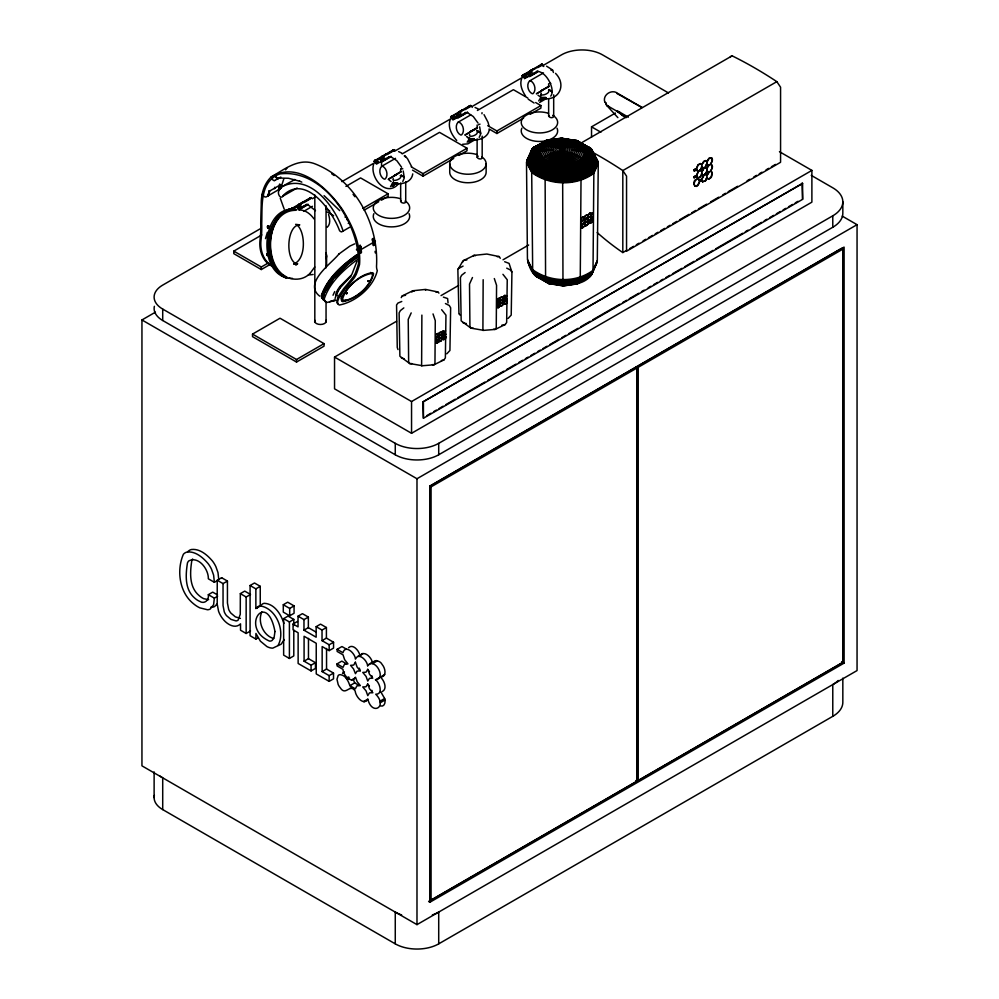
<?xml version="1.0" encoding="UTF-8"?>
<svg xmlns="http://www.w3.org/2000/svg" width="999" height="999" viewBox="0 0 999 999"><rect width="100%" height="100%" fill="white"/><g stroke="black" fill="none" stroke-linecap="round" stroke-linejoin="round"><path stroke-width="1.5" d="M240.334 593.631L246.154 597.002L250.537 594.467L244.718 591.108L240.334 593.631L240.272 614.273L238.174 620.042A10.539 6.081 60 0 1 236.039 620.916L230.969 619.38L226.511 615.659A8.929 5.157 60 0 1 224.263 611.838L223.052 605.581L223.039 583.603L217.245 580.257L217.208 604.083L218.556 611.238A15.634 9.028 60 0 0 222.889 618.943C226.823 624.15 235.04 629.395 240.522 623.863L240.522 630.219L246.154 633.478L250.537 630.943M214.373 582.292L213.611 575.124L211.513 569.23A18.482 10.677 60 0 0 208.104 563.598C202.959 557.579 195.504 550.998 187.025 552.047A21.029 12.138 60 0 0 183.379 554.283C176.486 570.029 179.233 592.182 193.257 603.533A28.459 16.434 60 0 0 199.837 607.854L207.492 609.752A17.095 9.865 60 0 0 210.24 609.028L213.599 604.682L214.335 598.139L208.329 594.68C209.278 600.024 204.495 604.657 199.4 601.223A16.808 9.703 60 0 1 194.568 597.951C184.54 589.398 185.614 574.575 187.462 562.912A15.597 9.003 60 0 1 188.786 560.914C198.601 555.731 208.754 569.48 208.329 578.796L214.373 582.292L218.769 579.757L217.994 572.602L215.896 566.695A18.482 10.677 60 0 0 212.5 561.076C207.342 555.044 199.887 548.463 191.421 549.512A21.029 12.138 60 0 0 187.762 551.748M543.768 66.521L542.432 65.097L537.687 67.632M448.052 302.884L447.614 298.539L443.369 297.115M527.609 73.439C527.697 75.162 529.682 74.688 528.871 75.537M436.113 342.545L436.675 339.922A1.586 0.987 -55.8 0 1 436.213 339.735L436.014 338.149M436.051 339.098L436.126 337.874M529.17 74.713L528.334 72.939M574.75 283.866C582.117 283.529 592.969 277.772 593.031 269.156L593.843 174.001C592.457 162.487 579.932 156.793 570.616 152.547C565.909 156.019 559.028 155.744 554.358 152.347L552.996 149.688L554.145 147.065C558.866 143.594 565.734 143.868 570.404 147.265L571.765 149.925L570.616 152.547M298.564 207.892L297.44 206.893L298.289 205.931M379.87 159.303L381.168 160.464L380.931 158.042A1.461 0.837 60 0 0 380.207 158.454L379.682 159.266M456.68 116.059L456.58 114.198M594.992 266.446L597.302 260.614L598.251 163.973C596.391 152.347 581.068 151.099 571.765 149.925M530.919 153.022L530.944 152.36M412.762 173.901C410.714 187.275 390.222 183.142 394.393 183.666L398.389 183.766L394.393 183.666M335.09 298.414L336.363 294.63M497.315 306.668L498.164 304.52L497.352 306.955M582.454 227.984L581.555 227.822A1.936 1.136 -59.3 0 1 581.318 227.248L582.267 224.3L581.106 227.123A1.936 1.136 -59.3 0 0 581.393 227.722C584.527 228.147 585.614 223.701 582.504 227.772M443.506 336.551L445.729 334.478L443.581 333.816M504.295 302.31L502.759 303.596L504.145 303.097L505.694 299.75L507.017 299.101L505.194 298.551M592.082 219.118L588.836 220.554L590.259 219.68A1.936 1.136 -59.3 0 0 590.834 218.831L593.006 216.558L591.058 218.968A1.936 1.136 -59.3 0 1 590.484 219.805L589.285 221.903L587.737 222.515M401.236 297.64L402.11 295.979L412.837 290.746L425.562 289.41L437.987 291.983L438.923 293.132M462.525 262.25L463.399 260.602L474.125 255.369L486.85 254.033L499.275 256.606L500.262 258.291M271.004 177.098C297.914 160.165 327.485 188.037 342.22 209.216C352.535 225.599 361.114 244.743 359.553 264.485A77.785 36.326 -51.9 0 1 356.231 274.438L354.47 277.535A80.657 23.526 -42.4 0 1 345.005 289.26L338.886 297.952L337.662 301.336L337.774 303.758L339.248 305.045C355.819 301.985 373.414 287.163 377.31 270.617A80.657 23.526 -42.4 0 1 376.598 264.76C378.296 223.252 355.007 179.832 315.409 164.011C298.851 157.28 284.515 169.368 271.004 177.098C263.611 184.315 261.014 194.705 261.238 204.77C261.039 210.951 260.826 217.22 260.714 223.401A80.657 61.513 -86.5 0 1 260.002 240.197C258.891 250.025 262.4 261.288 271.691 266.046M269.156 246.141L269.755 237.1L271.79 228.496M269.842 244.593L270.23 238.674M405.719 181.806L405.719 201.798C405.394 204.445 399.076 202.697 401.248 200.474M482.18 136.126L482.18 157.655C481.793 160.677 474.725 157.892 478.196 156.144M553.683 94.843L553.683 116.371C553.296 118.731 547.914 117.682 548.863 115.322M459.952 111.513L460.027 111.913A2.223 0.774 60 0 1 460.152 111.301M590.446 274.625L589.36 277.073L577.147 283.928L562.986 285.951L562.587 155.082M421.878 315.097L421.615 365.809L433.941 364.797L443.931 359.902L445.367 357.892L445.954 315.147L441.645 309.702M483.166 279.708L482.904 330.432L495.229 329.408L505.219 324.525L506.655 322.502L507.242 279.77L502.934 274.313M296.84 206.356L297.502 206.855M456.368 114.261L458.091 115.784M497.315 300.562L497.19 300.162A1.761 1.086 -55.8 0 1 498.314 298.414L499.85 298.476M221.566 578.396L221.628 577.722L227.435 581.068L227.447 603.046L228.646 609.303A8.929 5.157 60 0 0 230.906 613.124L235.352 616.845L240.422 618.393M411.925 292.108L412.063 291.408M298.214 208.379L296.828 207.068M298.052 208.454L298.301 207.205M299.138 208.179L298.401 206.293M381.206 160.14L381.63 160.552A1.461 0.837 60 0 0 382.093 160.452M457.567 116.346L457.567 115.547M456.968 116.546L458.129 116.121M527.934 74.326L527.859 73.676M530.194 74.5L530.169 74.788A1.461 0.837 60 0 1 529.682 75.237M561.675 138.324L577.022 140.622L591.083 148.739L597.552 160.677L593.219 170.504C575.574 183.491 549.825 182.467 532.317 169.73L527.222 159.778C532.442 151.224 544.055 150.549 552.996 149.688M696.453 175.275L698.538 171.066L696.74 175.449L693.943 176.723L696.74 175.449M711.738 161.613L711.725 158.317M711.463 162.263C708.091 167.695 714.747 159.965 711.513 158.004M711.85 168.132L711.775 165.26A3.609 2.085 -60 0 0 710.963 164.473L710.077 164.435M699.337 180.369L701.623 179.046L704.02 175.112L701.922 179.221L699.637 180.532L698.763 179.495M698.538 171.066C696.84 168.918 693.93 172.215 693.98 169.793L696.44 168.369L698.051 164.685L700.536 163.686M693.98 169.793L696.74 168.544L697.939 165.347L700.174 163.711M706.817 170.354L706.63 172.265A3.646 2.11 -60 0 1 705.781 173.701L704.72 174.35L705.481 173.526M706.817 163.474L705.032 167.67L706.693 164.086M445.579 330.906L444.118 332.517A1.711 1.061 -55.8 0 1 443.743 333.204M505.531 296.616L507.017 296.066L505.556 297.227M590.347 213.037L587.787 215.459L589.822 212.999L592.981 213.499L591.146 214.285L590.322 216.608M592.981 213.499L590.034 216.671M700.661 169.168A3.746 2.16 -60 0 1 700.349 169.605L699.625 170.429L700.349 170.404A3.109 1.798 -60 0 1 701.073 170.779L701.96 172.015L703.92 168.257L701.648 166.471L701.161 168.194A3.746 2.16 -60 0 1 700.923 168.694M701.947 166.646L701.46 168.369A3.746 2.16 -60 0 1 700.649 169.78L699.625 170.429M706.83 175.874L709.253 172.065L707.117 171.191M436.875 339.91L435.951 342.445A1.698 1.061 -55.8 0 0 436.451 342.932L436.788 343.057M527.222 159.778L526.51 163.062L527.435 258.491C528.583 266.171 532.167 276.074 540.359 278.346M706.83 169.006L707.604 167.52A3.696 2.135 -60 0 1 708.428 166.096C710.439 164.548 706.793 165.684 707.117 163.649M445.579 334.378L443.843 336.114M507.017 299.101L504.795 301.161M337.013 663.91L337.1 665.958L343.007 669.367C343.032 674.837 351.248 684.527 355.507 677.21L357.205 681.768L360.352 685.589L356.905 685.851L355.344 688.823L349.887 685.676C348.289 681.156 345.891 675.436 340.484 674.675A7.967 4.595 60 0 0 338.174 675.511L336.975 679.27L338.162 684.465A8.029 4.633 60 0 0 340.272 687.774C345.841 696.615 349.8 682.916 355.194 691.096C355.619 696.453 363.561 706.305 367.744 698.85C371.953 716.458 388.037 706.618 375.749 694.23C383.379 694.542 379.72 682.542 375.512 679.832C387 678.696 374.712 656.693 367.595 665.771C367.307 660.639 358.678 651.885 355.419 659.103C355.394 653.646 345.379 644.043 342.969 652.709L337.125 649.325L337.125 651.435L343.044 654.857L344.605 659.64L347.989 663.885L344.53 664.21L342.994 667.357L337.013 663.91L341.833 661.113L346.616 663.885M382.33 691.558C387.712 688.623 384.028 680.157 380.332 677.047C387.038 677.085 385.364 668.393 382.455 664.909C378.646 657.929 371.928 661.425 367.595 665.771M269.83 237.125C271.828 225.524 277.472 211.613 290.334 209.016M270.654 235.776L273.414 226.273M489.223 129.932C488.099 137.825 477.972 141.034 471.078 139.598L474.625 139.585L470.854 139.523L466.471 136.501M702.659 181.806C701.935 179.483 699.125 180.956 698.863 182.742M699.65 181.543C695.928 194.231 689.497 177.747 698.788 179.296M438.611 335.052L437.699 336.675L438.836 334.877M440.884 337.987L441.058 337.787A1.711 1.061 -55.8 0 0 441.433 337.15L441.283 337.038A1.711 1.061 -55.8 0 1 440.909 337.687M500.674 300.112L500.124 299.5M501.785 302.972L502.347 302.41A1.711 1.061 -55.8 0 0 502.722 301.76L502.572 301.661A1.711 1.061 -55.8 0 1 502.197 302.297L502.235 302.934A1.686 1.049 -55.8 0 1 502.684 303.172M439.36 336.163L438.836 337.337L439.21 336.376M441.995 334.128L441.458 333.416L441.346 334.278A1.686 1.049 -55.8 0 1 440.934 334.902L440.784 334.802A1.686 1.049 -55.8 0 0 441.196 334.178M501.086 300.087L500.124 301.948L499.712 301.361M501.835 299.875L502.222 299.525A1.686 1.049 -55.8 0 0 502.634 298.901L502.747 298.039L502.485 298.801A1.686 1.049 -55.8 0 1 502.072 299.425L502.884 300.524L503.633 298.751M584.44 218.107L583.079 220.329L584.627 218.531A2.085 1.224 -59.3 0 0 585.089 218.856C586.913 218.032 584.34 221.84 584.253 220.579A2.123 1.236 -59.3 0 0 583.803 220.267L583.591 220.242M588.823 220.679L587.762 219.892L586.962 222.065M587.762 219.892L586.675 222.128M439.535 338.986L439.385 338.886A1.686 1.049 -55.8 0 0 438.936 339.523L438.823 340.384L439.085 339.623M441.496 340.022L441.421 340.222A1.536 0.962 -55.8 0 1 441.096 340.796L439.41 341.596L440.796 341.121M499.7 303.209A1.698 1.061 -55.8 0 1 499.25 303.858L500.112 304.995L500.224 304.133A1.686 1.049 -55.8 0 1 500.674 303.496L500.824 303.596M584.44 220.979L585.789 218.806M586.738 218.494C589.522 215.334 586.088 217.432 587.25 218.494M584.44 224.55C585.988 220.604 585.739 224.438 584.253 224.138M451.998 117.545L452.035 118.631M438.898 338.137L438.424 338.586A1.698 1.061 -55.8 0 1 437.962 339.235L437.762 339.435M438.761 340.184L437.537 339.623L438.111 339.348A1.698 1.061 -55.8 0 0 438.573 338.698L438.836 337.924M500.124 302.547L499.962 303.072M706.056 160.739L703.458 161.938L701.66 164.985L704.095 160.989L705.756 160.564L707.055 162.038L709.165 158.429L711.812 158.167M584.452 221.678L583.054 223.901L584.627 222.115A2.06 1.211 -59.3 0 0 585.102 222.415L585.801 222.365M701.66 171.84L703.92 168.257M437.962 333.491L438.861 334.141L438.973 333.354A1.561 0.974 -55.8 0 1 439.423 332.754L440.409 332.155M502.085 296.84L500.711 297.365A1.561 0.974 -55.8 0 0 500.262 297.964L500.149 298.751L500.412 298.064A1.561 0.974 -55.8 0 1 500.861 297.465L501.848 296.878M587.874 215.322L586.813 214.785L585.127 215.884A1.936 1.136 -59.3 0 0 584.665 216.671L584.89 216.795M497.302 302.759L497.415 304.171M321.865 295.304C327.834 277.884 342.832 264.76 357.605 254.52M322.864 296.328L323.614 293.694M323.364 296.84L324.113 294.205M373.676 164.073C369.368 176.923 385.901 198.064 398.414 183.953M450.137 119.917C447.502 127.235 451.86 135.14 456.705 140.459M521.653 78.634C519.33 84.578 522.315 91.096 525.574 96.066M706.955 175.262L708.965 171.89M706.955 168.419L707.304 167.345A3.696 2.135 -60 0 1 708.129 165.921L708.928 165.06M357.018 261.126L351.96 274.151M531.131 151.099C534.802 142.345 547.077 145.542 554.145 147.065M504.208 303.559L502.559 304.745A1.548 0.962 -55.8 0 1 502.097 305.482L501.186 306.131L502.385 305.407A1.536 0.962 -55.8 0 0 502.709 304.845L504.395 303.908M590.309 223.314A2.048 1.199 -59.3 0 1 589.822 222.952L587.787 224.226A1.861 1.086 -59.3 0 1 587.4 224.925L585.826 226.111L584.627 225.624M505.482 296.878L505.407 297.128A1.711 1.061 -55.8 0 1 505.032 297.827L504.42 298.451L505.182 297.927M265.497 238.636L267.395 232.342M706.817 177.397L705.331 181.094L702.372 181.631M473.289 256.231L473.801 255.469M592.607 221.179L592.707 219.655M425.324 289.922L425.711 290.172M267.682 196.066L269.293 191.246L280.657 184.69L279.033 189.51M280.731 188.274L283.803 178.921M268.107 195.442L269.255 192.033A1.498 0.862 60 0 0 269.218 191.271M268.219 195.754L269.53 191.883A1.498 0.862 60 0 0 269.268 190.597M278.496 189.822L279.807 185.951A1.498 0.862 60 0 0 279.333 184.353M278.921 189.198L280.07 185.789A1.498 0.862 60 0 0 279.72 184.353M499.9 299.663L499.413 301.261M702.11 174.088L701.685 173.489L700.749 175.836M701.985 173.651C702.035 176.386 697.489 180.407 696.453 176.211L693.98 177.635L693.943 176.723M421.99 365.659L409.627 363.499L399.887 356.231L399.125 312.937L400.349 310.627L403.833 307.904M483.279 330.282L470.916 328.122L461.176 320.854L460.414 277.547L461.638 275.237L465.122 272.527M540.646 95.33L541.308 94.505M442.02 331.93L441.608 332.867L443.544 330.856A1.573 0.987 -55.8 0 1 444.105 331.031L444.405 331.656M505.519 295.804L505.244 295.542A1.573 0.987 -55.8 0 0 504.682 295.379L502.747 297.377L504.832 295.479A1.573 0.987 -55.8 0 1 505.394 295.642L507.017 296.066M368.381 281.069L368.156 281.069M438.923 333.903L439.123 333.454A1.561 0.974 -55.8 0 1 439.572 332.854L440.297 332.367M706.53 171.553L706.33 172.09A3.646 2.11 -60 0 1 705.806 173.077M587.787 219.031C589.36 214.997 589.048 219.68 587.212 218.394M442.694 334.228C439.96 336.988 443.743 334.066 441.62 333.791M502.734 300.424L503.833 298.738M439.348 341.633C438.224 339.81 438.449 343.781 436.638 342.957M438.836 341.059L438.511 341.783M501.336 306.231L499.975 305.569L498.613 307.392M706.543 178.309L705.868 179.82M294.717 179.433C290.434 182.867 274.238 187.737 279.395 195.941C280.307 197.427 282.867 197.765 283.042 195.592C305.482 173.214 332.367 210.989 339.56 230.682A3.946 2.285 60 0 0 341.658 231.893L349.6 227.297M497.415 302.497L497.365 303.958M445.454 337.987L445.342 338.236A1.673 1.049 -55.8 0 1 444.867 338.911L443.544 339.56A1.648 1.024 -55.8 0 1 443.069 339.348M360.239 656.318C363.511 649.1 372.14 657.854 372.415 662.986M706.755 161.875L708.865 158.254L711.563 157.942M531.818 149.4L526.96 160.414L532.092 170.442C549.725 183.279 575.674 184.303 593.456 171.216L597.802 161.314M533.903 147.24L529.907 156.319L534.627 165.509C550.786 177.273 574.562 178.222 590.859 166.221L594.855 157.143L590.147 147.964M534.453 146.928L530.531 155.832L535.152 164.847C551.011 176.386 574.338 177.31 590.309 165.547L594.23 156.643L589.61 147.627L582.092 145.767L570.404 147.265M535.052 146.628L531.218 155.345L535.739 164.161C551.248 175.462 574.075 176.361 589.71 164.847L593.543 156.144L589.023 147.315M535.676 146.366L531.93 154.882L536.351 163.499C551.51 174.538 573.813 175.424 589.085 164.173L592.832 155.657L588.411 147.04M536.326 146.129L532.667 154.433L536.975 162.849C551.773 173.614 573.526 174.475 588.448 163.499L592.095 155.195L587.787 146.791M536.987 145.916L533.429 154.008L537.624 162.213C552.035 172.702 573.251 173.539 587.774 162.849L591.333 154.758L587.137 146.553M537.674 145.742L534.215 153.609L538.299 161.588C552.322 171.791 572.951 172.615 587.087 162.213L590.559 154.333L586.463 146.353M538.374 145.579L535.014 153.234L538.985 160.976C552.609 170.891 572.652 171.691 586.388 161.588L589.747 153.933L585.776 146.191M560.464 149.713L562.337 148.664L564.023 149.226L564.06 150.3L560.751 150.262L564.298 149.763M595.429 157.68L591.371 166.92C574.787 179.121 550.574 178.159 534.128 166.184L529.333 156.843L533.404 147.602L547.352 140.085L551.81 141.284L557.504 145.18M595.953 158.242L591.833 167.62C574.974 180.032 550.387 179.046 533.678 166.883L528.808 157.38M596.428 158.816L592.245 168.344C575.162 180.919 550.224 179.92 533.266 167.582L528.334 157.954M596.865 159.415L592.619 169.056C575.324 181.793 550.074 180.794 532.904 168.294L527.909 158.541M597.227 160.04L592.944 169.78C575.461 182.655 549.937 181.643 532.592 169.006L527.534 159.153M597.302 260.614L590.222 276.361L576.473 284.078M594.417 267.744L590.983 275.562L575.749 284.091M597.115 261.825L592.844 271.541C575.412 284.365 549.974 283.354 532.679 270.766L531.705 173.214C532.954 161.938 545.192 156.319 554.358 152.347M596.79 263.024L591.633 274.663C574.9 286.988 550.474 286.014 533.866 273.926L532.679 270.766M499.812 299.925L499.425 300.599M500.274 301.448L501.236 300.2M499.862 303.309L500.661 303.221M587.812 222.74L592.307 219.243A2.073 1.211 -59.3 0 1 592.931 219.78L592.832 221.303A2.048 1.199 -59.3 0 1 592.345 222.178L590.084 223.189A2.048 1.199 -59.3 0 1 589.597 222.827M263.224 192.145L263.199 192.795M445.691 337.824A2.123 1.324 -55.8 0 0 445.741 337.025L445.454 336.513A1.661 1.036 -55.8 0 0 444.967 336.276L441.471 338.973L444.817 336.176A1.661 1.036 -55.8 0 1 445.342 336.363L445.604 336.626M544.293 142.395L546.578 140.235L561.763 138.124L562.175 144.53M452.659 117.358L453.059 118.406M284.34 639.547L281.106 644.218L272.777 648.126A19.893 11.489 60 0 1 266.933 646.578L260.389 641.158L255.919 633.466L255.919 639.085L258.117 637.824M333.029 295.254L334.702 291.596M698.663 183.341L697.752 184.89M469.842 138.037L468.693 140.472M393.094 182.505L390.534 186.526L393.356 184.852M469.542 138.362L467.195 142.22M541.058 97.078L538.711 100.936M711.475 169.256C708.641 173.826 713.91 167.682 712.075 165.422A3.609 2.085 -60 0 0 711.251 164.648L710.376 164.598M562.862 285.052L562.949 285.876L577.784 283.666L580.244 279.57L581.006 181.219C580.481 170.854 573.913 161.913 567.257 154.433M261.85 611.875C257.342 621.565 263.261 635.801 273.826 638.548M323.988 292.37C331.618 277.66 343.856 265.522 357.48 256.268M324.488 292.882L332.954 279.845M462.812 261.189L457.854 269.58L458.941 313.674M436.276 337.987L437.087 337L436.426 337.724M497.564 302.597L498.376 301.611L497.714 302.335M499.65 306.306L498.863 307.255M504.595 302.098L505.357 301.211M481.955 113.761L482.03 112.687M553.458 72.477L552.784 70.704M267.158 253.721L267.295 255.444M217.17 603.945L214.635 606.493A17.095 9.865 60 0 1 211.888 607.217L210.801 607.18M541.221 100.587L542.619 98.514L541.183 100.637M392.707 186.226L394.18 184.041M469.168 142.083L470.641 139.897M540.684 100.787L542.157 98.614M392.969 186.176L394.43 184.016M469.43 142.033L470.891 139.872M540.934 100.737L542.395 98.589M278.072 645.429C285.739 631.518 276.448 608.104 259.94 605.856A13.636 7.867 60 0 0 257.218 607.267L255.869 608.478L255.869 588.861L250.087 585.526L250.087 635.714L255.919 639.085M411.201 312.899L408.229 319.405L408.641 361.738L409.627 363.499M472.477 277.51L469.518 284.028L469.93 326.361L470.916 328.122M458.179 268.719L463.061 266.096M275.087 221.278L279.395 215.409L282.417 213.049M275.587 221.341L279.895 215.472L285.726 210.976M280.532 215.035C268.044 230.082 266.833 253.384 276.923 270.005M310.452 272.877L314.76 266.995M438.186 341.983L436.85 342.944M342.482 673.413L343.007 672.727A7.967 4.595 60 0 1 344.443 671.94M338.249 304.021L336.775 302.734L337.899 296.928L344.006 288.236A80.657 23.526 -42.4 0 0 353.471 276.498L355.232 273.414A77.785 36.326 -51.9 0 0 358.554 263.461C359.628 224.138 323.564 168.082 279.57 173.963C259.428 181.868 262.437 205.856 261.713 223.526A80.657 61.513 -86.5 0 1 261.001 240.309C259.89 250.137 263.399 261.413 272.69 266.171M285.577 169.842L287.225 167.732M348.564 647.714C352.784 643.481 358.641 650.424 359.677 654.607M280.469 187.188A1.711 1.224 16.1 0 1 280.594 188.524L266.333 196.84A1.736 1.236 16.1 0 1 264.236 196.566L261.888 194.418M697.839 177.984L700.399 176.398M334.677 277.759L348.514 263.786L356.868 257.505M592.12 222.053L590.309 223.214M442.033 331.581L443.394 330.756M345.154 217.033L345.005 217.058M557.867 154.321C551.535 161.776 545.566 170.679 545.129 180.769L545.579 275.736C545.054 279.32 547.215 285.589 551.873 283.266M702.597 181.756L705.769 180.594M337.15 294.78L337.175 295.479M532.055 70.929L531.555 72.777L533.191 73.377M563.299 148.826L561.463 150.662M443.843 336.438L441.77 336.975M292.682 209.278L293.344 208.679M346.915 287.749L348.626 285.939M346.516 293.644L347.24 292.982M347.252 293.231L346.303 293.743L347.028 293.406M443.356 333.641L443.893 333.316A1.711 1.061 -55.8 0 0 444.268 332.617L444.243 332.005M443.718 333.529C442.47 333.803 445.342 335.239 445.754 334.053M347.902 279.245L340.921 286.838A19.381 5.657 -42.4 0 0 337.225 293.294M545.442 88.461L546.828 87.862L546.141 88.324M268.094 255.182L266.733 255.02L267.307 253.396M582.492 224.425L581.593 224.3A1.898 1.111 -59.3 0 1 581.181 223.863L581.143 222.652A1.873 1.086 -59.3 0 1 581.543 221.678L582.554 220.891L581.768 221.803A1.873 1.086 -59.3 0 0 581.368 222.777L581.406 223.988A1.898 1.111 -59.3 0 0 581.818 224.425M338.873 254.058L349.937 246.066L354.67 243.868M526.386 76.299L526.286 75.4M529.72 74.863L529.557 73.352M505.956 303.708L506.306 303.634A1.673 1.049 -55.8 0 0 506.78 302.959L506.98 302.435A2.123 1.324 -55.8 0 0 507.03 301.636L506.63 300.986A1.661 1.036 -55.8 0 0 506.106 300.786M338.898 254.033C331.855 263.249 302.872 282.942 319.668 296.154M375.824 161.688L376.273 162.937L378.409 161.726M523.801 76.261L524.438 77.422M356.718 249.313L356.705 249.3A1.711 0.674 -12.2 0 0 356.843 250.025L359.203 250.599L375.424 241.234M503.821 301.76L506.043 300.911M697.377 185.302L695.304 186.301M351.523 274.912L339.985 286.463A20.08 5.857 -42.4 0 0 335.876 295.479M350.949 276.348L340.484 286.988A20.08 5.857 -42.4 0 0 336.651 293.681M566.895 145.292L573.039 141.109L577.022 140.622M434.215 364.672L434.965 362.987L435.277 320.691L433.029 313.923M495.504 329.283L496.253 327.597L496.565 285.302L494.318 278.546M439.797 335.477L438.748 334.99M295.866 265.185L297.702 263.748M310.302 273.039C304.982 279.046 296.541 280.469 289.086 278.122M268.007 225.836L267.769 227.735M367.907 281.069L368.781 280.657M548.988 86.301L536.338 93.806L541.87 90.797M381.63 166.358C378.171 169.718 379.995 177.26 384.303 179.158L385.152 179.033C388.611 175.674 386.788 168.119 382.48 166.234L381.63 166.358L395.517 158.341M458.091 122.215C454.632 125.574 456.456 133.117 460.764 135.015L461.613 134.89C465.072 131.531 463.249 123.976 458.941 122.09L458.091 122.215L470.716 114.922M529.595 80.919C526.136 84.278 527.959 91.833 532.28 93.731L533.129 93.606C536.588 90.247 534.765 82.692 530.457 80.794L529.595 80.919L543.481 72.915M480.007 124.138L478.434 124.813M327.098 227.36C330.844 224.188 329.832 218.569 328.559 214.473M402.772 181.531L404.295 177.922L403.221 170.979M479.233 137.387L480.756 133.779L479.67 126.836M550.749 96.104C555.232 90.747 548.301 74.575 539.485 71.741M474.875 139.81L467.882 143.844L462.574 144.293M546.378 98.526L539.635 102.46M301.386 204.046C297.927 207.58 305.657 207.567 306.506 204.308M384.44 156.094L383.591 158.204L385.614 158.629M460.901 111.95L460.052 114.061L462.075 114.485M393.231 178.484C390.846 183.092 403.858 178.459 400.224 175.587M469.692 134.341C467.445 138.736 479.333 134.815 477.035 131.631M541.196 93.057C538.948 97.44 550.849 93.519 548.551 90.347M506.106 303.808L504.832 304.171M475.099 129.333L474.537 129.433M504.72 301.448L503.421 301.785M348.239 223.414L349.225 222.964M356.643 254.857C342.083 265.272 327.173 278.346 321.278 295.729L321.79 298.351M357.642 255.881C343.082 266.296 328.159 279.37 322.277 296.765L322.789 299.388M358.142 256.393C343.581 266.808 328.659 279.882 322.777 297.277L323.289 299.9L325.424 300.924M358.479 258.691C344.468 269.093 329.932 281.818 324.275 298.826L324.775 301.448L326.91 302.472L336.001 300.287M465.234 134.765L477.547 127.51L469.892 131.831L471.428 131.081M437.025 333.803L438.224 333.629M437.175 333.916L437.837 333.479M278.296 178.059L278.134 178.134M277.185 179.108L278.484 178.371M274.713 180.519L280.806 177.048M269.106 192.507L268.993 192.195A1.498 0.862 60 0 0 268.893 191.246M279.92 186.264L280.344 185.639A1.498 0.862 60 0 0 280.082 184.353M268.581 194.031L268.381 195.28M279.395 187.787L278.659 189.348M282.779 196.241L297.128 187.962M311.463 197.677L291.308 209.328A2.223 2.223 0 0 1 292.083 208.341L310.027 197.989A2.223 2.223 0 0 1 311.426 197.715A2.223 2.16 60 0 0 309.977 198.002A2.223 2.185 60 0 1 311.388 197.74M394.53 149.725L394.455 149.775A2.223 2.185 60 0 0 393.057 150.037L375.162 160.389A2.223 2.223 0 0 0 374.213 161.463L394.518 149.738A2.223 2.223 0 0 0 393.094 150.025A2.223 2.123 60 0 1 394.355 149.838M451.623 116.246L469.555 105.882A2.223 2.223 0 0 1 470.954 105.607L450.649 117.333A2.223 2.223 0 0 1 451.61 116.234A2.223 2.185 60 0 0 450.711 117.295L450.636 117.333M523.126 74.95L541.058 64.598A2.223 2.223 0 0 1 542.457 64.323L522.152 76.049A2.223 2.223 0 0 1 523.114 74.95A2.223 2.185 60 0 0 522.227 76.011L522.14 76.049M464.86 109.678L470.929 106.381M304.021 202.535L310.602 198.726M387.075 154.57L393.668 150.774M529.083 72.69L530.069 73.839M377.747 160.589L375.711 161.763L376.473 162.849M454.208 116.433C451.573 119.368 450.949 118.406 454.87 117.582M525.724 75.15C521.466 75.712 524.762 79.645 526.823 76.049L526.161 74.9M261.076 228.309L162.712 285.102A29.371 16.958 0 0 0 162.712 309.078L162.712 320.504L395.267 454.77A30.719 17.732 0 0 0 438.711 454.77L832.779 227.26A34.316 19.818 0 0 0 842.831 213.249L842.831 201.81M312.262 198.751L314.96 197.203M341.908 181.643L375.587 162.2M394.455 151.311L451.036 118.631M472.602 106.194L522.452 77.41M542.657 65.734L561.525 54.845A28.971 16.733 0 0 1 602.497 54.845L668.493 92.944M380.681 160.627L380.806 159.89M298.276 208.541L299.151 208.042M529.22 74.975L530.444 74.5M454.22 118.931L456.918 117.383M527.085 76.873L529.782 75.312M306.381 204.583L300.162 208.167L298.451 205.195A2.21 1.761 60 0 1 299.176 204.246M381.468 161.226L376.473 164.111L374.762 161.139A2.21 1.848 60 0 1 375.537 160.165L375.512 160.177M388.199 157.343L383.216 160.215L381.506 157.243A2.21 1.761 60 0 1 382.242 156.294M457.929 117.083L452.934 119.967L451.223 116.995M465.896 112.475L459.677 116.071L457.967 113.099M524.438 78.684L530.681 75.087M532.43 74.063L537.412 71.191M298.838 209.515L307.942 204.258M381.106 162.025L391.009 156.306M457.567 117.882L467.47 112.163M529.07 76.598L538.186 71.341M298.763 209.902L308.142 204.483M381.83 161.95L391.208 156.531M458.291 117.795L467.669 112.388M529.795 76.511L538.636 71.416M270.629 264.148L261.301 269.543L233.791 253.659L233.791 251.124L261.8 234.952M345.929 186.388L360.589 177.922L388.099 193.794L388.099 196.341L381.431 200.187M402.172 153.908L439.51 132.355L467.02 148.227L467.02 150.774L459.016 155.394M477.397 110.477L513.399 89.698L527.809 98.014M303.621 211.388L312.45 206.293M842.219 216.121L857.055 224.675L857.055 670.566L416.983 924.637L141.945 765.846L141.945 319.955L155.444 312.163M394.892 175.112L401.086 171.653L388.361 179.246L396.478 174.738M474.225 129.845L465.596 134.79M233.791 251.124L261.301 266.995L267.969 263.149M362.762 208.429L388.099 193.794M411.226 166.833L423.014 173.639L467.02 148.227M487.724 125.687L496.903 130.981L540.909 105.569L540.909 108.117L530.232 114.273M364.086 210.19L378.758 201.723M412.525 170.13L423.014 176.186L453.683 158.466M489.035 128.983L496.903 133.516L523.563 118.119M591.533 137.2L591.533 126.836L615.434 113.037M580.794 143.194L732.105 55.832A430.119 248.326 60 0 1 776.835 81.656L780.569 87.2L780.569 162.288L626.548 251.211L626.548 176.124L622.814 170.579A430.119 248.326 60 0 0 592.981 152.51L592.182 150.175L588.261 147.977M252.522 334.103L280.032 318.219L324.038 343.631L324.038 346.166L296.528 362.05L252.522 336.638L252.522 334.103L296.528 359.515L324.038 343.631M776.835 81.656L622.814 170.579L622.814 252.56L626.86 250.225M779.457 151.686L811.887 170.404L811.887 202.16L411.551 433.291L334.54 388.823L334.54 357.068L396.553 321.266M441.034 295.592L458.553 285.477M503.034 259.79L528.646 245.005M693.98 170.779L696.765 169.518M693.98 177.635L696.753 176.386L697.24 177.672M629.57 248.664L633.616 246.328M636.326 244.767L639.023 243.207M643.081 240.859L645.779 239.298M648.476 237.737L652.534 235.402M655.232 233.841L657.941 232.28M660.639 230.719L664.697 228.384M667.394 226.823L670.092 225.262M672.802 223.701L676.847 221.366M679.557 219.805L689.01 214.348M691.72 212.787L695.766 210.439M698.463 208.878L706.58 204.196M710.626 201.86L718.731 197.178M722.789 194.842L725.486 193.282M728.196 191.721L737.649 186.264M747.102 180.807L749.812 179.246M753.858 176.898L756.568 175.337M759.265 173.776L761.975 172.215M766.021 169.88L768.731 168.319M771.428 166.758L775.474 164.423M334.54 357.068L411.551 401.536L811.887 170.404M422.839 401.96L802.609 183.391L802.609 199.338L423.426 418.244L422.839 401.96L802.609 183.391M426.885 415.572L430.944 413.236M433.641 411.675L436.338 410.114M439.036 408.566L443.081 406.218M445.779 404.67L455.232 399.213M457.929 397.652L484.915 382.068M487.612 380.519L503.808 371.166M506.505 369.605L515.946 364.148M518.643 362.6L522.702 360.264M525.399 358.703L528.096 357.142M530.794 355.582L534.84 353.246M537.537 351.685L540.234 350.125M542.944 348.576L546.99 346.241M549.687 344.68L559.128 339.223M561.825 337.662L565.884 335.327M568.581 333.766L578.021 328.321M580.719 326.76L590.172 321.303M592.869 319.742L619.855 304.171M622.552 302.61L626.598 300.274M629.295 298.713L638.748 293.256M641.445 291.696L644.143 290.147M648.189 287.799L650.886 286.251M653.583 284.69L657.642 282.355M660.339 280.794L663.036 279.233M665.734 277.672L669.78 275.337M672.477 273.788L681.93 268.331M684.627 266.77L694.068 261.313M696.765 259.765L712.961 250.412M715.659 248.851L742.644 233.267M745.341 231.718L748.051 230.157M752.097 227.822L761.538 222.365M764.235 220.804L766.932 219.243M769.63 217.695L773.688 215.347M776.385 213.798L780.431 211.463M783.129 209.902L785.826 208.341M788.523 206.781L792.569 204.445M795.279 202.884L797.976 201.323M162.712 309.078L395.267 443.344A30.719 17.732 0 0 0 438.711 443.344L832.779 215.821A34.316 19.818 0 0 0 832.779 187.8L811.238 175.362M217.245 580.257L221.628 577.722M223.039 583.603L227.435 581.068M208.329 594.68L212.712 592.145L217.52 594.917M141.945 319.955L416.983 478.746L857.055 224.675M214.335 598.139L217.62 596.241M250.087 585.526L254.483 582.991L260.252 586.326L260.252 605.943L260.889 605.656M635.701 367.207L637.025 367.969L637.025 781.343L431.068 900.249L429.745 899.487L429.745 486.113L636.9 366.521L638.224 367.282L842.969 249.063L842.969 662.437L638.224 780.656L636.9 779.894L636.9 366.521M638.249 365.734L841.645 248.301L842.969 249.063M429.745 486.113L431.068 486.875L637.025 367.969M255.869 588.861L260.252 586.326M255.869 608.478L258.067 607.205M256.506 608.191L259.79 606.293M283.291 604.732L287.675 602.197L294.068 605.894L294.068 613.274L289.685 615.809L283.291 612.112L283.291 604.732L289.685 608.416L294.068 605.894M293.793 630.069L293.793 655.918L289.41 658.453L283.641 655.119L283.641 618.631L288.037 616.096L293.793 619.417L293.793 625.499M298.039 616.183L303.971 619.617L303.971 630.169L316.159 637.212L316.159 626.673L322.028 630.057L322.028 640.646L326.411 638.111L333.554 642.245L333.554 648.089L329.171 650.624L322.153 646.565L322.153 671.59L326.548 669.055L333.529 673.089L333.529 678.833L329.146 681.368L316.233 673.913L316.233 643.281L304.083 636.263L304.083 661.188L308.466 658.653L315.459 662.687L315.459 668.418L311.076 670.941L298.127 663.473L298.127 632.767L293.069 629.845L293.069 624.013L298.039 626.885L298.039 616.183L302.422 613.661L308.354 617.082L308.354 627.634L315.672 631.855M283.641 618.631L289.41 621.952L293.793 619.417M293.069 624.013L297.452 621.478M303.971 619.617L308.354 617.082M303.971 630.169L308.354 627.634M316.159 626.673L320.542 624.138L326.411 627.522L326.411 638.111M322.028 630.057L326.411 627.522M322.028 640.646L329.171 644.78L333.554 642.245M337.125 649.325L341.945 646.54L346.628 649.25M304.083 661.188L311.076 665.222L315.459 662.687M358.067 656.218L362.899 653.433M322.153 671.59L329.146 675.624L333.529 673.089M371.478 663.286L376.311 660.501M346.328 678.296L348.738 676.91M372.627 663.586L377.447 660.801M347.115 679.42L349.525 678.034M351.561 680.057L355.182 677.971M349.887 685.676L354.707 682.891L359.078 685.414M375.512 679.832L379.133 677.747M379.907 677.334L384.727 674.55M363.474 701.685L367.095 699.6M364.51 701.76L368.132 699.675M379.82 701.298L384.64 698.513L380.569 691.445M380.119 702.809L384.94 700.024L384.64 698.513M429.932 902.222L844.105 663.099L844.105 247.09L429.932 486.213L429.932 902.222L428.608 901.46L842.794 662.337L842.794 247.889M154.37 795.391A29.371 16.958 0 0 0 162.712 809.59L395.267 943.855A30.719 17.732 0 0 0 438.711 943.855L832.779 716.333A34.316 19.818 0 0 0 842.831 702.334L842.831 678.134M277.547 178.471L276.511 179.071L277.847 178.309M584.827 225.836L587.175 224.8A1.861 1.086 -59.3 0 0 587.574 224.101L589.722 222.727M505.881 303.971L505.194 304.258M542.932 89.798L541.408 90.559L549 86.239M394.967 175.237L393.618 175.924M397.177 174.063L398.077 173.576M268.157 255.394L267.245 255.507M546.952 140.147L532.929 147.989L526.535 162.387L531.73 172.54C549.575 185.527 575.836 186.576 593.831 173.327L598.239 163.299L590.634 148.327L576.673 140.522M547.752 140.072L532.517 148.426L526.61 161.726L531.805 171.84C549.612 184.803 575.799 185.851 593.756 172.64L598.151 162.637L591.083 148.739L576.311 140.459M532.142 148.901L548.176 140.072M536.8 146.603L540.546 144.493M548.601 140.122L539.098 145.454L535.839 152.884L539.685 160.389C552.909 170.005 572.34 170.779 585.664 160.976L588.923 153.559L585.077 146.041L575.149 140.459M549.038 140.197L539.847 145.367L536.688 152.547L540.409 159.828C553.209 169.131 572.027 169.88 584.914 160.389L588.074 153.209L584.353 145.929L574.737 140.522M591.171 213.761L592.981 212.987M591.096 217.095L592.782 216.433M591.158 217.345L593.006 216.558M593.006 270.367C575.486 283.266 549.912 282.255 532.529 269.605L527.472 259.715M592.569 272.652C575.299 285.364 550.087 284.365 532.954 271.89M592.157 273.701C575.124 286.238 550.262 285.252 533.354 272.939M540.434 64.96L540.946 64.685A2.223 2.185 60 0 1 542.42 64.348L542.332 64.398A2.223 2.123 60 0 0 540.971 64.648M470.379 105.944A2.21 1.848 60 0 0 469.168 106.106L469.43 105.969M309.915 198.064L309.678 198.189A2.21 1.848 60 0 1 310.851 198.039M699.562 181.231L701.86 180.357M508.091 318.431L511.213 315.085L511.925 272.14L509.078 263.386L504.657 261.726M446.803 353.821L449.925 350.462L450.649 307.829L449.275 305.494L445.429 303.546M461.501 110.539L461.625 110.477A2.223 0.924 60 0 1 462.025 110.414M584.702 217.357L582.454 217.133A2.235 1.311 -59.3 0 0 581.406 218.381L581.143 220.205L582.554 220.891M583.791 216.795L582.679 217.258A2.235 1.311 -59.3 0 0 581.63 218.506L581.306 220.08L582.192 220.866M282.979 186.201C310.602 173.189 335.914 208.054 343.082 231.056M368.756 280.719L367.782 281.418M505.469 295.904L507.017 295.629M505.544 299.225L506.893 298.564M588.399 277.697L584.964 278.908M465.596 134.79L464.922 135.077M505.219 324.525L501.81 325.212M443.931 359.902L441.333 360.577M331.556 301.211L334.19 300.125M441.708 339.31L442.919 338.936M540.709 64.798L540.784 64.773A2.21 1.848 60 0 1 541.883 64.66M463.661 260.439L466.845 259.94M402.372 295.829L405.557 295.317M525.736 77.647L524.887 77.922M505.432 300.974L506.256 300.886A1.661 1.036 -55.8 0 1 506.78 301.086M352.485 687.961L350.037 688.261M466.171 112.625L465.309 112.637M389.722 156.768L388.848 156.781M306.656 204.733L305.781 204.733M499.687 298.351L498.464 298.526A1.761 1.086 -55.8 0 0 497.352 300.262M443.106 339.285L441.595 339.66M498.763 307.505L497.927 307.567M564.023 149.226L560.751 150.262M329.595 301.998L330.582 301.161M331.793 301.248L335.389 300.2M289.835 208.966C263.199 217.957 260.864 264.747 285.314 277.66M284.428 211.463L291.333 209.141L296.978 209.678M285.889 211.214L290.347 209.765M293.731 263.998C306.431 259.315 305.382 232.23 297.452 225.399M377.185 160.901L377.947 162L377.809 161.114M345.941 300.087L341.695 300.649M401.773 301.473L397.927 303.059L396.566 304.97L397.252 347.427L398.002 349.6M583.054 223.901L584.19 224.013M497.29 256.743L499.05 256.543M436.001 292.133L437.762 291.933M498.513 307.605L497.739 307.542A1.698 1.061 -55.8 0 1 497.24 307.068M586.45 222.003L587.424 222.078M586.026 222.49L585.327 222.552A2.06 1.211 -59.3 0 1 584.852 222.24L584.677 221.803M589.81 216.546L590.571 216.596M473.251 328.209L471.291 328.271M411.975 363.599L410.002 363.661M707.404 178.359L708.766 179.033L710.539 178.047A3.584 2.073 -60 0 0 711.575 176.661L712.312 173.064L710.913 171.441M704.72 174.35L706.63 174.9M586.013 218.931L585.314 218.981A2.085 1.224 -59.3 0 1 584.852 218.656L584.665 218.232M709.253 172.065L707.304 171.503M441.945 337.1L443.656 336.975M589.323 217.07L588.436 216.97A2.135 1.249 -59.3 0 1 587.986 216.658L587.874 216.458M704.745 167.495L706.643 168.069M705.032 167.67L706.143 167.682L707.117 169.168M498.826 304.233L500.112 304.995M440.347 338.249L440.734 338.311A1.686 1.049 -55.8 0 1 441.246 338.461L441.57 338.886M709.215 165.235L707.117 164.323M537.462 71.441L536.813 71.354M549.937 83.529L550.786 83.404M402.822 168.831L401.061 168.644M703.621 168.082L702.909 168.119M545.854 140.522L561.8 138.287M545.529 140.709L561.813 138.424L577.996 141.121L578.958 142.395M561.838 138.586L549.487 140.31L540.596 145.305L537.549 152.248L541.146 159.278C553.508 168.269 571.703 168.993 584.165 159.815L587.212 152.872L583.616 145.854L574.325 140.622M579.308 282.118L563.099 284.378L546.703 281.706L534.502 274.837L527.971 262.15M578.858 282.754L563.086 284.94L547.115 282.355M578.346 283.266L563.061 285.389L547.589 282.879M567.357 284.89L571.79 284.278M439.81 338.511L438.948 338.349M439.96 338.611L438.836 338.211M504.42 298.451L505.694 299.338M498.838 301.186L499.962 301.848M704.02 175.112L702.996 174.962M698.838 171.241L697.402 170.979L696.465 169.355M583.329 223.826L584.34 224.113M437.025 340.01L436.488 339.91A1.586 0.987 -55.8 0 1 436.063 339.635L435.926 339.248M503.983 298.838L502.747 298.039M583.354 220.267L584.028 220.392A2.123 1.236 -59.3 0 1 584.477 220.704L584.665 221.104M267.982 225.724C270.729 225.624 267.969 229.733 267.208 226.998C267.52 223.876 270.517 227.809 267.72 227.834M278.584 178.059L288.399 178.247L299.737 181.219M699.924 170.604L700.649 170.579A3.109 1.798 -60 0 1 701.373 170.954L701.96 172.015M474.125 255.369L475.462 255.707M412.837 290.746L414.173 291.096M586.513 218.369L587.437 218.519M589.06 220.679L588.174 220.367M542.07 97.415L545.729 97.39M470.566 138.699L474.225 138.674M470.854 139.523L474.85 139.623M394.106 182.842L397.764 182.817M546.366 98.339L542.357 98.239L537.986 95.205M542.857 98.314L546.203 98.314L542.582 98.314C558.366 101.773 567.245 85.252 555.531 73.352M437.774 336.538L438.836 337.337M440.584 338.211L440.946 338.324A1.686 1.049 -55.8 0 1 441.396 338.561L441.62 339.086M371.591 273.464C358.866 275.824 345.342 287.2 342.357 299.912M208.654 599.687L203.796 598.688A16.808 9.703 60 0 1 198.951 595.416C188.923 586.863 190.01 572.04 191.845 560.389A15.597 9.003 60 0 1 192.657 558.978M494.905 329.458L493.731 329.183M433.616 364.847L432.442 364.573M501.685 299.775L502.422 299.937M440.397 335.152L441.595 335.914M501.935 296.74L502.784 297.24M498.114 304.645L497.927 304.633A1.586 0.987 -55.8 0 1 497.502 304.345L497.265 304.071M295.979 209.553C259.728 203.709 256.106 279.233 292.457 278.371M295.804 210.277C265.459 210.364 262.362 265.759 286.988 277.123M525.262 75.449L525.924 76.573L525.699 75.599M457.142 116.483L458.091 116.408M453.746 116.733L454.383 117.845L454.27 116.97M298.526 208.504L298.489 208.491A1.461 0.837 60 0 0 299.026 208.404M466.358 323.539L464.635 323.276M380.719 705.993C384.203 706.955 385.527 702.709 384.94 700.024M299.463 209.977C305.532 209.902 310.689 214.186 313.986 218.893M295.617 224.35L299.775 224.862C286.988 224.7 284.653 259.528 296.94 264.298M293.868 263.848L296.628 264.186M588.861 217.12L588.661 217.095A2.135 1.249 -59.3 0 1 588.211 216.783L587.799 216.221M550.936 70.155L552.222 70.43M546.578 66.184L552.797 70.142M475.074 107.467L478.209 108.941M398.613 151.611L401.748 153.084M586.987 221.915L588.036 222.864M616.808 93.406L641.982 107.517M561.688 138.212L577.996 141.121M575.249 140.884L578.271 141.371M590.347 216.471L591.233 217.008M548.114 283.279L563.036 285.714M498.376 301.611L497.177 300.724M437.087 337L436.188 336.651M625.749 117.37L624.475 116.608L625.836 117.507M500.836 303.259L499.975 302.435M404.17 358.816L401.336 357.892M590.384 212.899L591.396 213.886M298.426 208.716L297.465 207.355M503.596 298.851L502.822 298.239M705.506 174.276L707.13 176.036M440.821 335.189L441.446 335.801M700.237 163.511L701.947 165.16M564.06 150.3L560.701 149.176M374.55 243.157L374.076 242.957A1.411 0.874 -63.6 0 0 373.127 243.506L373.301 245.429A1.411 0.874 -63.6 0 0 374.175 244.792L374.55 243.344M373.713 238.686L373.214 238.561A1.399 1.024 -78.6 0 0 372.277 239.098L372.777 241.071A1.399 1.024 -78.6 0 0 373.701 240.534L373.826 238.998M372.515 241.009L373.014 241.146A1.399 1.024 -78.6 0 0 373.951 240.597L373.663 238.773M622.252 115.122L621.703 114.81L622.939 115.397M623.925 116.359L625.174 117.095L623.676 115.884M622.976 115.609L624.113 116.196L622.639 115.347L623.501 115.809M609.19 106.781L606.618 105.282L605.531 102.447M506.718 268.157L510.202 269.842L511.863 271.853M463.886 323.064L462.624 322.502M609.365 107.005L606.718 105.419L605.569 102.497M299.463 181.119L301.81 182.118M298.139 206.106L297.877 205.994A1.461 0.837 60 0 0 297.14 206.418M624.562 116.334L625.299 116.958L624.587 116.371M626.186 117.27L625.661 116.933L626.336 117.383M624.325 116.621L623.626 116.059M710.177 171.104L711.213 171.616M707.742 178.659L708.391 178.996M404.258 155.869L405.719 157.205M534.078 103.009L528.209 99.176M583.703 216.696L584.353 217.07M467.982 113.024L473.289 116.546L478.046 123.089M467.582 137.475L470.254 138.786M391.521 157.168L396.828 160.689L401.598 167.233M308.454 205.132L315.484 210.664M621.952 114.835L621.103 114.323M282.13 274.925L284.703 276.311M280.344 274.176L284.203 276.248M286.813 277.834L281.506 274.987L276.373 269.38L272.877 262.749M285.814 277.722C273.526 272.727 269.543 258.129 269.243 246.016M575.536 140.422L591.495 149.176L598.001 161.975L593.631 171.928C575.749 185.09 549.662 184.053 531.918 171.141L526.76 161.064M581.543 143.856L584.115 145.305M586.7 146.753L591.858 149.663M587.062 214.785L585.352 216.021A2.085 1.224 -59.3 0 0 584.89 216.908M541.57 279.021L549.999 283.766M549.325 283.728L535.239 275.662L527.647 260.939M497.827 301.486L497.165 300.462M294.543 208.841L294.867 209.94L294.742 209.078M802.609 199.338L802.022 183.054M641.97 107.405L617.869 93.481C611.912 88.549 601.922 94.992 604.944 102.447M628.346 117.158L617.095 110.664C615.921 111.788 625.611 116.508 626.448 117.083M608.453 106.344L620.516 113.312L619.305 111.925M625.699 117.133L626.323 117.545M711.887 172.34L712.312 173.064M708.766 179.033L710.239 177.884A3.584 2.073 -60 0 0 711.276 176.486L712.012 172.889M701.41 180.182L702.459 181.606M591.533 126.836L600.874 132.218M535.664 102.547L540.909 105.569M325.749 208.616L329.682 210.889M327.06 211.913L333.616 215.697M841.645 661.675L844.105 663.099M635.701 780.581L637.025 781.343M700.574 163.586L701.46 164.248M624.238 116.571L624 116.021M702.909 168.194L701.648 166.471M524.075 77.822L523.401 76.648M376.111 163.249L375.449 162.45M500.636 306.243L499.975 305.569M502.297 296.853L502.897 297.477M503.608 301.798L502.722 301.161M587.3 214.847L588.011 215.584M587.362 218.444L588.011 219.156M331.705 173.789L334.166 175.524M548.988 89.485L552.235 91.796M477.472 130.769L480.719 133.079M373.926 238.836L373.464 238.624A1.399 1.024 -78.6 0 0 372.527 239.173L372.565 240.921M360.489 246.116L360.726 248.027A1.399 1.024 -78.6 0 1 359.777 248.576L359.553 246.653A1.399 1.024 -78.6 0 1 360.502 246.116M454.545 116.471L455.007 117.283M552.784 115.285L553.683 116.371M549.013 89.585L551.835 91.746M476.56 130.145L480.319 133.029M403.871 177.173L401.036 175.012L404.258 177.223M711.288 171.653L711.925 172.09M500.499 300.112L499.975 299.4M441.046 332.205L441.608 332.867M502.385 299.9L502.884 300.524M374.712 243.281L374.275 243.019A1.411 0.874 -63.6 0 0 373.401 243.644L373.501 245.479A1.411 0.874 -63.6 0 0 374.45 244.93L374.438 243.144M706.043 160.689L707.055 162.038M388.436 179.408L391.121 181.618M324.063 195.617L339.747 210.639M563.374 150.687L561.388 148.801M532.954 69.58L532.842 69.356A2.223 0.662 60 0 1 533.441 69.455M702.709 174.925L701.972 174.263M370.592 272.44L372.727 274.45C369.73 287.163 356.218 298.551 343.494 300.911L341.358 298.888L341.271 297.028M617.869 117.645L606.718 105.419M460.302 315.259L459.29 314.21M528.971 74.663L528.396 73.464M381.468 158.341L382.093 159.266L381.705 158.604M277.66 271.253L272.377 262.687M368.544 685.064L369.418 686.013M368.606 670.591L369.48 671.565M584.115 223.988L584.665 224.675M404.82 155.569L407.567 158.791L411.613 166.521M405.257 201.049L405.719 201.798M353.059 194.343L354.932 196.753M707.704 178.534L707.117 177.56M702.472 174.713L701.685 173.489M590.896 216.721L591.383 217.47M298.651 206.556L299.026 207.218M471.953 106.768L472.252 107.417M529.77 265.609L528.434 263.336M699.637 180.532C697.202 175.911 692.544 183.204 694.717 186.001M484.028 114.648L488.074 122.377L489.06 126.261M271.878 178.309L272.852 179.882A1.698 1.386 54.5 0 0 274.713 180.519M531.193 74.788L529.482 71.816A2.21 1.761 60 0 1 530.207 70.854M523.464 74.713L523.488 74.75A2.21 1.848 60 0 0 522.764 75.699M458.553 115.122L458.653 115.459M454.645 116.184L455.307 117.333M451.96 116.009L451.973 116.034A2.223 1.711 60 0 0 451.386 116.908M292.432 208.104L292.457 208.129A2.21 1.848 60 0 0 291.733 209.078M533.528 271.428L536.088 276.398L548.701 283.566L562.949 285.876M284.228 209.216L280.282 198.302M506.743 301.136L506.88 301.536A2.123 1.324 -55.8 0 1 506.818 302.335L506.63 302.859A1.673 1.049 -55.8 0 1 506.156 303.534M707.404 171.353L707.117 170.517M442.832 338.886L443.219 339.448A1.648 1.024 -55.8 0 0 443.706 339.66L445.017 339.011A1.673 1.049 -55.8 0 0 445.492 338.349L445.529 337.724A2.123 1.324 -55.8 0 0 445.591 336.925L445.542 336.7M353.346 679.545L354.707 682.891M359.315 668.156L360.264 670.878M283.916 623.401C281.106 614.547 274.638 603.808 264.323 603.321A13.636 7.867 60 0 0 261.601 604.732M371.89 690.321L372.277 691.558M371.903 675.836L372.277 677.022M531.518 70.554L531.48 70.142A2.223 1.036 60 0 0 531.206 70.417M270.617 254.795L272.115 260.102M270.117 254.733L272.003 261.363M436.088 336.426L435.901 335.539A1.761 1.086 -55.8 0 1 437.025 333.803M360.139 245.055L360.789 247.727M497.19 306.855L497.39 307.168A1.698 1.061 -55.8 0 0 497.889 307.642M531.468 70.367L531.48 70.43A2.223 0.774 60 0 1 531.668 70.017M375.075 251.311L375.312 252.934M592.956 152.51L593.056 153.821M269.742 246.079L270.317 251.898M372.59 272.702L372.689 274.675M562.425 150.812L562.337 148.664M694.23 176.885L694.268 177.81M381.531 162.812L381.581 165.959M832.779 215.821L832.779 227.26M832.779 716.333L832.779 684.577A34.316 19.818 0 0 0 838.236 680.481M694.28 169.967L694.28 170.954M638.224 367.282L638.224 780.656M548.638 83.741L548.638 86.813M548.638 99.113L548.638 116.034M496.903 130.981L496.903 133.516M486.138 163.724L486.138 172.228A18.207 10.514 0 0 1 467.932 182.742A18.207 10.514 0 0 1 449.725 172.228L449.725 163.724M477.122 125.025L477.122 128.097M477.122 138.861L477.122 157.318M438.711 443.344L438.711 454.77M438.711 943.855L438.711 912.099A30.719 17.732 0 0 1 432.342 914.922M431.068 486.875L431.068 900.249M423.426 402.31L423.426 418.244M423.014 173.639L423.014 176.186M416.983 478.746L416.983 924.637M411.551 401.536L411.551 433.291M400.661 169.168L400.661 172.24M400.661 183.004L400.661 201.461M395.267 443.344L395.267 454.77M395.267 943.855L395.267 912.099A30.719 17.732 0 0 0 401.635 914.922M329.171 644.78L329.171 650.624M329.146 675.624L329.146 681.368M326.611 255.819L326.611 264.323A18.207 10.514 0 0 1 325.999 267.045M326.548 648.451L326.548 669.055M326.049 205.794L326.049 267.857M326.049 301.698L326.049 322.003M314.822 194.967L314.822 322.003M311.076 665.222L311.076 670.941M308.466 638.398L308.466 658.653M296.528 359.515L296.528 362.05M289.685 608.416L289.685 615.809M289.41 621.952L289.41 658.453M261.301 266.995L261.301 269.543M246.154 597.002L246.154 633.478M162.712 809.59L162.712 777.834A29.371 16.958 0 0 1 160.177 776.161M154.121 771.89L154.121 797.602M326.049 320.267A5.807 3.359 0 0 1 320.442 324.488A5.807 3.359 0 0 1 314.822 320.267M274.713 187.238A1.536 0.887 60 0 1 275.112 188.249L274.288 188.711A1.536 0.887 60 0 0 274.226 188.374M279.595 177.722A3.422 2.797 54.5 0 1 275.387 176.323L276.386 177.884A1.698 1.386 54.5 0 0 278.246 178.521M347.177 219.867A1.261 1.036 59.4 0 1 346.978 219.231M381.805 157.08A2.223 1.636 60 0 1 382.43 156.169M393.044 150.05A2.223 2.16 60 0 1 394.418 149.8M386.001 154.121A2.21 1.761 60 0 1 387.162 153.983M392.707 150.25A2.21 1.848 60 0 1 393.918 150.087M385.801 154.233A2.223 1.636 60 0 1 386.9 154.146M392.869 150.15A2.223 1.961 60 0 1 394.13 149.962M383.691 155.444A2.223 0.774 60 0 0 383.529 156.081L383.491 155.707A2.223 1.036 60 0 0 383.154 156.306A2.223 0.662 60 0 1 383.291 155.682M384.952 154.72A2.223 0.662 60 0 1 385.527 154.932M385.614 154.333A2.223 1.424 60 0 1 386.601 154.308M385.189 154.583A2.223 0.924 60 0 1 385.914 154.708M385.414 154.458A2.223 1.186 60 0 1 386.101 154.433M383.191 155.732A2.21 1.224 60 0 0 382.792 156.506A2.223 0.924 60 0 1 383.054 155.819M375.212 160.889A2.223 1.511 60 0 1 375.774 160.027M375.537 160.689A2.21 1.336 60 0 1 376.011 159.877M374.687 161.189A2.223 1.873 60 0 1 375.449 160.215M374.5 161.301A2.223 2.023 60 0 1 375.324 160.277A2.223 2.185 60 0 0 374.25 161.438A2.223 2.123 60 0 1 375.237 160.327M382.43 156.718A2.223 1.186 60 0 1 382.829 155.944M382.105 156.905A2.223 1.424 60 0 1 382.617 156.069M409.053 213.649A18.207 10.514 0 0 1 391.471 226.885A18.207 10.514 0 0 1 373.888 213.649M405.419 201.111A18.207 10.514 0 0 1 396.69 217.932A18.207 10.514 0 0 1 373.389 206.643A18.207 10.514 0 0 1 400.574 198.764M528.171 73.027A1.461 0.837 60 0 1 528.908 72.602M529.782 71.641A2.223 1.636 60 0 1 530.407 70.742M541.608 64.46A2.36 2.148 60 0 1 542.182 64.485M533.766 68.806A2.223 1.636 60 0 1 534.865 68.706M533.591 68.906A2.223 1.424 60 0 1 534.565 68.881M533.154 69.156A2.223 0.924 60 0 1 533.878 69.281M533.379 69.031A2.223 1.186 60 0 1 534.24 69.068M523.176 75.462A2.223 1.511 60 0 1 523.738 74.588M523.513 75.262A2.21 1.336 60 0 1 523.988 74.45M523.289 74.85A2.223 2.023 60 0 0 522.465 75.874A2.223 2.085 60 0 1 523.239 74.888A2.223 2.123 60 0 0 522.315 75.949M531.143 70.854A2.223 0.662 60 0 1 531.256 70.255A2.21 1.224 60 0 0 530.756 71.079A2.223 0.924 60 0 1 531.018 70.392M530.407 71.291A2.223 1.186 60 0 1 530.794 70.517M530.069 71.478A2.223 1.424 60 0 1 530.594 70.642M557.03 128.222A18.207 10.514 0 0 1 539.448 141.458A18.207 10.514 0 0 1 521.853 128.222M553.384 115.672A18.207 10.514 0 0 1 544.667 132.505A18.207 10.514 0 0 1 521.366 121.216A18.207 10.514 0 0 1 548.538 113.337M309.94 198.027A2.223 2.123 60 0 1 311.288 197.79M298.751 205.032A2.223 1.636 60 0 1 299.375 204.133M310.577 197.852A2.36 2.148 60 0 1 311.151 197.864M302.734 202.185A2.223 1.636 60 0 1 303.833 202.098M300.637 203.396A2.223 0.774 60 0 0 300.462 204.046L300.449 203.534A2.223 1.036 60 0 0 300.087 204.258M301.885 202.672A2.223 0.662 60 0 1 302.472 202.884M302.56 202.298A2.223 1.424 60 0 1 303.534 202.273M302.123 202.535A2.223 0.924 60 0 1 302.847 202.66M302.347 202.41A2.223 1.186 60 0 1 303.209 202.46M292.357 208.316A2.223 1.511 60 0 1 292.707 207.979M291.433 209.253A2.223 2.023 60 0 1 292.257 208.229A2.223 2.123 60 0 0 291.283 209.34A2.223 2.185 60 0 1 292.108 208.316M292.57 208.304A2.21 1.336 60 0 1 292.957 207.842M299.75 204.283A2.21 1.224 60 0 1 300.137 203.684A2.223 0.662 60 0 0 300.112 204.246M299.737 204.458A2.223 0.924 60 0 1 299.987 203.771M299.375 204.67A2.223 1.186 60 0 1 299.762 203.908M299.038 204.857A2.223 1.424 60 0 1 299.563 204.021M313.124 274.475A18.207 10.514 0 0 1 308.416 274.837M325.999 253.097A18.207 10.514 0 0 1 325.999 258.541M458.553 116.309A1.461 0.837 60 0 1 457.929 116.496M456.668 114.311A1.461 0.837 60 0 1 457.142 113.874M469.468 105.931A2.223 2.123 60 0 1 470.816 105.694M469.518 105.894A2.223 2.185 60 0 1 470.916 105.632M458.004 113.087A2.21 1.761 60 0 1 458.703 112.138M458.266 112.937A2.223 1.636 60 0 1 458.891 112.025M470.092 105.744A2.36 2.148 60 0 1 470.666 105.769M462.462 109.977A2.21 1.761 60 0 1 463.623 109.84M462.262 110.09A2.223 1.636 60 0 1 463.361 110.002M459.615 112.163A2.223 1.036 60 0 1 459.927 111.438M461.413 110.577A2.223 0.662 60 0 1 461.988 110.789M462.075 110.19A2.223 1.424 60 0 1 463.061 110.165M461.875 110.315A2.223 1.186 60 0 1 462.724 110.352M451.673 116.746A2.223 1.511 60 0 1 452.235 115.872M451.998 116.546A2.21 1.336 60 0 1 452.472 115.734M451.148 117.045A2.223 1.873 60 0 1 451.91 116.071A2.223 1.961 60 0 0 451.024 117.108M451.248 116.983A2.21 1.848 60 0 1 451.998 116.009M450.811 117.245A2.223 2.123 60 0 1 451.698 116.184M459.64 112.15A2.223 0.662 60 0 1 459.752 111.538A2.21 1.224 60 0 0 459.253 112.363A2.223 0.924 60 0 1 459.515 111.676M458.891 112.575A2.223 1.186 60 0 1 459.29 111.801M458.566 112.762A2.223 1.424 60 0 1 459.078 111.925M481.88 156.955A18.207 10.514 0 0 1 473.151 173.789A18.207 10.514 0 0 1 449.85 162.5A18.207 10.514 0 0 1 477.035 154.62M441.271 340.122A1.548 0.962 -55.8 0 1 440.809 340.859M592.832 221.179A2.073 1.211 -59.3 0 1 592.332 222.078M622.814 252.56A204.57 118.107 60 0 1 603.721 238.199L599.962 235.015A202.522 116.933 60 0 1 597.165 232.555M730.132 57.368A7.83 4.52 60 0 1 732.117 55.844M500.549 304.158A1.686 1.049 -55.8 0 1 501.011 303.509M505.019 304.083A1.673 1.049 -55.8 0 1 504.52 303.858M162.712 320.504A29.371 16.958 0 0 1 154.37 306.306M274.962 631.53L274.113 637.449L272.215 640.347A10.39 5.994 60 0 1 269.43 641.071C239.173 627.759 266.945 588.998 274.962 631.53M359.752 251.898L360.327 252.909A1.411 0.874 -63.6 0 0 361.201 252.285L361.101 250.449A1.411 0.874 -63.6 0 0 360.152 250.999L359.752 251.898M360.015 252.035L360.527 252.972A1.411 0.874 -63.6 0 0 361.476 252.422L361.301 250.512A1.411 0.874 -63.6 0 0 360.427 251.136L360.015 252.035M359.053 247.215L360.04 248.639A1.399 1.024 -78.6 0 0 360.976 248.089L361.213 246.828L360.239 246.054A1.399 1.024 -78.6 0 0 359.303 246.591L359.053 247.215M367.719 683.903L365.996 686.788L362.737 686.95L366.021 690.846L367.769 695.641L369.518 692.844L372.839 692.744L369.48 688.736L367.719 683.903M367.744 669.33L366.034 672.19L362.774 672.439L366.071 676.398L367.744 681.068L369.443 678.358L372.752 678.159L369.468 674.163L367.744 669.33M355.394 662.225L353.671 665.072L350.574 665.359L353.534 668.93L355.444 673.663L356.993 671.216L360.102 670.766L357.093 667.02L355.394 662.225M342.407 295.929L341.408 298.676L341.496 300.637L342.694 301.686C356.144 299.188 370.429 287.163 373.576 273.738L372.39 272.69C359.515 274.325 349.313 285.564 342.407 295.929M541.371 145.267L538.424 151.96L541.908 158.741C553.833 167.42 571.366 168.119 583.391 159.266L586.338 152.572L582.867 145.792C570.941 137.113 553.396 136.413 541.371 145.267M542.157 145.255L539.323 151.711L542.669 158.229C554.145 166.583 571.028 167.258 582.604 158.741L585.439 152.298L582.092 145.767C570.616 137.412 553.733 136.738 542.157 145.255M542.957 145.28L540.234 151.473L543.444 157.742C554.47 165.772 570.691 166.421 581.805 158.229L584.527 152.048L581.318 145.767C570.292 137.75 554.07 137.1 542.957 145.28M544.517 145.379L542.007 151.074L544.967 156.843C555.107 164.223 570.029 164.823 580.257 157.293L582.754 151.598L579.807 145.829C569.655 138.449 554.732 137.862 544.517 145.379M546.091 145.529L543.806 150.724L546.503 155.981C555.744 162.725 569.355 163.262 578.671 156.393L580.956 151.199L578.271 145.941C569.018 139.211 555.407 138.674 546.091 145.529M547.677 145.742L545.616 150.424L548.051 155.17C556.393 161.251 568.668 161.738 577.085 155.544L579.145 150.849L576.71 146.104C568.369 140.035 556.093 139.548 547.677 145.742M549.275 145.991L547.44 150.175L549.612 154.395C557.042 159.803 567.981 160.24 575.486 154.733L577.322 150.549L575.149 146.329C567.719 140.909 556.78 140.472 549.275 145.991M550.899 146.304L549.288 149.962L551.186 153.671C557.704 158.416 567.295 158.791 573.863 153.958L575.474 150.3L573.576 146.591C567.057 141.846 557.467 141.458 550.899 146.304M552.522 146.653L551.136 149.8L552.772 152.984C558.366 157.055 566.595 157.38 572.24 153.234L573.626 150.087L571.99 146.903C566.396 142.832 558.166 142.507 552.522 146.653M555.781 147.515L554.857 149.625L555.956 151.748C559.702 154.47 565.209 154.695 568.98 151.91L569.905 149.813L568.806 147.69C565.072 144.955 559.565 144.743 555.781 147.515M557.43 148.027L556.73 149.6L557.554 151.199L562.512 152.859L567.345 151.324L568.031 149.75L567.22 148.152L562.262 146.503L557.43 148.027M559.065 148.576L559.153 150.712L562.462 151.811L565.696 150.787L566.158 149.738L564.198 147.864L559.065 148.576M393.381 182.18L392.232 184.615L393.381 182.18M394.642 183.941L393.244 186.026L394.642 183.941M471.103 139.798L469.705 141.883L471.103 139.798"/></g></svg>
